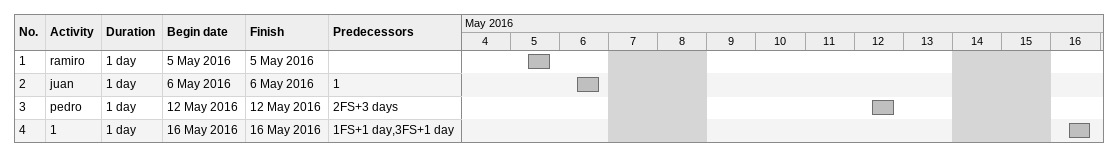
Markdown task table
| ID | Task | Duration | Start | Finish | Predecessors |
|---|---|---|---|---|---|
| 1 | ramiro | 1d | 2016-05-05 | 2016-05-05 |  |
| 2 | juan | 1d | 2016-05-06 | 2016-05-06 | 1 |
| 3 | pedro | 1d | 2016-05-12 | 2016-05-12 | 2FS+3d |
| 4 | 1 | 1d | 2016-05-16 | 2016-05-16 | 1FS+1d, 3FS+1d |
